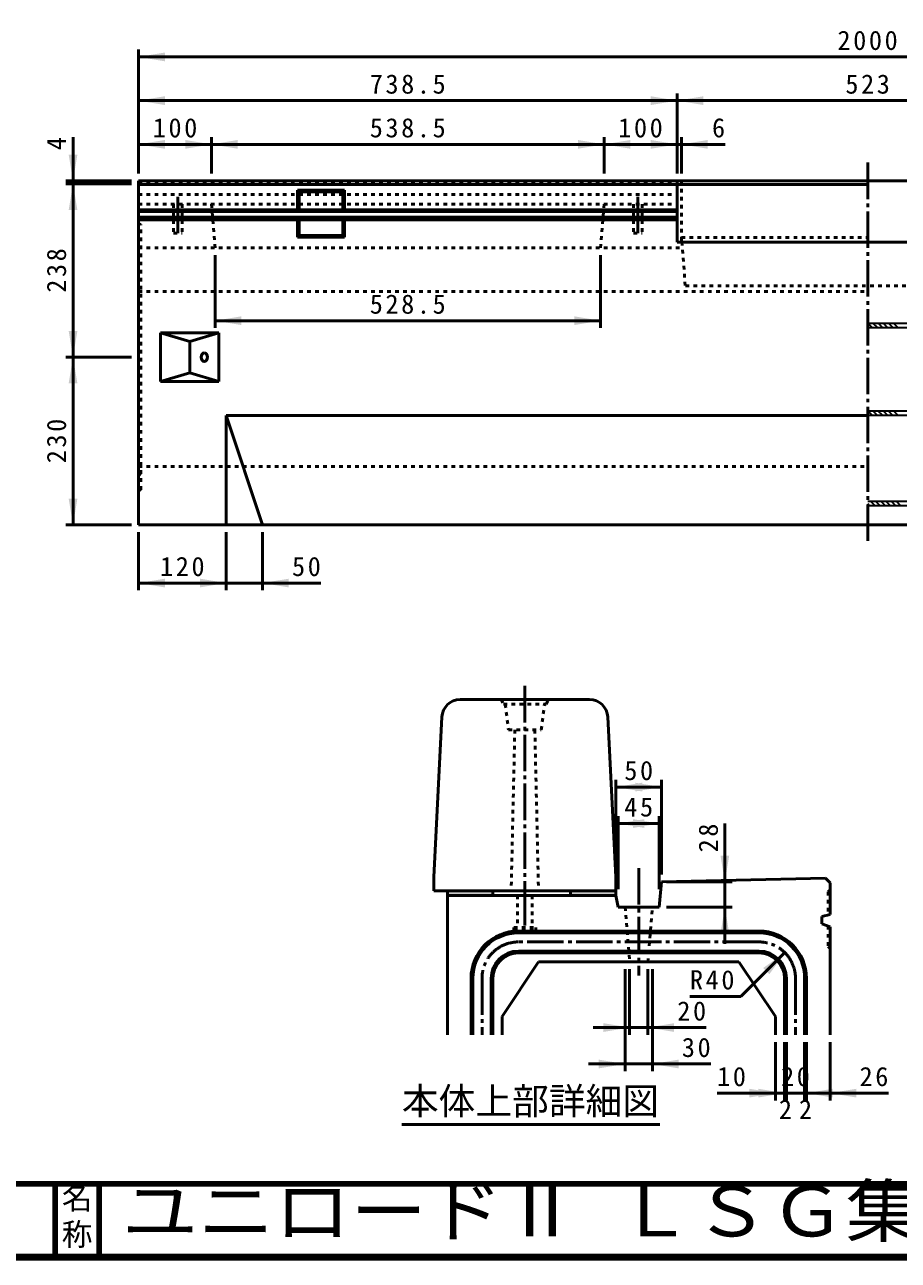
# Model space of a CAD drawing. Units: millimetres, scale not verified. Extents: x 100 to 4105, y 100 to 2870.
# Drawn here: x 1778 to 2976, y 100 to 1796 of the extents above; entities that cross this region are included whole.
import ezdxf
from ezdxf.enums import TextEntityAlignment as Align

# ---------------------------------------------------------------- set-up
doc = ezdxf.new("R2010")
doc.units = ezdxf.units.MM
doc.header["$LTSCALE"] = 5
doc.linetypes.add('USER1', pattern=[13.4, 10, -1.2, 1, -1.2])
doc.linetypes.add('USER2', pattern=[2.2, 1, -1.2])
doc.layers.add('V-nasSTD', color=7, linetype='Continuous', lineweight=50)
doc.styles.add('ＭＳ ゴシック', font='')
doc.styles.get('ＭＳ ゴシック').set_extended_font_data('MS Gothic')

msp = doc.modelspace()

# ---------------------------------------------------------------- hatches: boundary and pattern name
at = {"layer": 'V-nasSTD'}
for points in [[(1970.35, 1757.38), (1934.35, 1751.38), (1970.35, 1745.38)], [(1970.35, 1697.38), (1934.35, 1691.38), (1970.35, 1685.38)], [(2636.85, 1685.38), (2672.85, 1691.38), (2636.85, 1697.38)], [(2708.85, 1697.38), (2672.85, 1691.38), (2708.85, 1685.38)], [(1970.35, 1637.38), (1934.35, 1631.38), (1970.35, 1625.38)], [(1998.35, 1625.38), (2034.35, 1631.38), (1998.35, 1637.38)], [(2070.35, 1637.38), (2034.35, 1631.38), (2070.35, 1625.38)], [(2536.85, 1625.38), (2572.85, 1631.38), (2536.85, 1637.38)], [(2608.85, 1637.38), (2572.85, 1631.38), (2608.85, 1625.38)], [(2636.85, 1625.38), (2672.85, 1631.38), (2636.85, 1637.38)], [(2714.85, 1637.38), (2678.85, 1631.38), (2714.85, 1625.38)], [(1838.35, 1617.38), (1844.35, 1581.38), (1850.35, 1617.38)], [(1850.35, 1541.38), (1844.35, 1577.38), (1838.35, 1541.38)], [(2075.35, 1395.38), (2039.35, 1389.38), (2075.35, 1383.38)], [(2531.85, 1383.38), (2567.85, 1389.38), (2531.85, 1395.38)], [(1838.35, 1375.38), (1844.35, 1339.38), (1850.35, 1375.38)], [(1850.35, 1303.38), (1844.35, 1339.38), (1838.35, 1303.38)], [(1838.35, 1145.38), (1844.35, 1109.38), (1850.35, 1145.38)], [(1970.35, 1035.38), (1934.35, 1029.38), (1970.35, 1023.38)], [(2018.35, 1023.38), (2054.35, 1029.38), (2018.35, 1035.38)], [(2140.35, 1035.38), (2104.35, 1029.38), (2140.35, 1023.38)], [(2625.086, 755.376), (2589.086, 749.376), (2625.086, 743.376)], [(2615.586, 743.376), (2651.586, 749.376), (2615.586, 755.376)], [(2628.211, 705.376), (2592.211, 699.376), (2628.211, 693.376)], [(2612.461, 693.376), (2648.461, 699.376), (2612.461, 705.376)], [(2744.461, 655.376), (2738.461, 619.376), (2732.461, 655.376)], [(2420.336, 600.626), (2420.336, 606.876), (2357.836, 606.876), (2357.836, 600.626)], [(2589.086, 600.626), (2589.086, 606.876), (2526.586, 606.876), (2526.586, 600.626)], [(2744.461, 548.376), (2738.461, 584.376), (2732.461, 548.376)], [(2799.478, 492.533), (2820.691, 522.231), (2790.993, 501.018)], [(2571.836, 413.376), (2607.836, 419.376), (2571.836, 425.376)], [(2668.836, 425.376), (2632.836, 419.376), (2668.836, 413.376)], [(2565.586, 363.376), (2601.586, 369.376), (2565.586, 375.376)], [(2675.086, 375.376), (2639.086, 369.376), (2675.086, 363.376)], [(2771.836, 323.376), (2807.836, 329.376), (2771.836, 335.376)], [(2784.336, 323.376), (2820.336, 329.376), (2784.336, 335.376)], [(2886.336, 335.376), (2850.336, 329.376), (2886.336, 323.376)], [(2918.836, 335.376), (2882.836, 329.376), (2918.836, 323.376)]]:
    msp.add_hatch(color=256, dxfattribs=at).paths.add_polyline_path(points)

# ---------------------------------------------------------------- linework, layer by layer
for p, q in [((1934.35, 1591.38), (1934.35, 1761.38)), ((1934.35, 1751.38), (3934.35, 1751.38)), ((2672.85, 1591.38), (2672.85, 1701.38)), ((1934.35, 1691.38), (2672.85, 1691.38)), ((2672.85, 1691.38), (3195.85, 1691.38)), ((1844.35, 1641.38), (1844.35, 1581.38)), ((1934.35, 1631.38), (2034.35, 1631.38)), ((2034.35, 1591.38), (2034.35, 1641.38)), ((2034.35, 1631.38), (2572.85, 1631.38)), ((2572.85, 1591.38), (2572.85, 1641.38)), ((2572.85, 1631.38), (2672.85, 1631.38)), ((2672.85, 1631.38), (2678.85, 1631.38)), ((2678.85, 1591.38), (2678.85, 1641.38)), ((2738.85, 1631.38), (2678.85, 1631.38)), ((1924.35, 1581.38), (1834.35, 1581.38)), ((1924.35, 1577.38), (1834.35, 1577.38)), ((1844.35, 1577.38), (1844.35, 1581.38)), ((1844.35, 1339.38), (1844.35, 1577.38)), ((1934.35, 1581.38), (1934.35, 1109.38)), ((1934.35, 1581.38), (2672.85, 1581.38)), ((2672.85, 1581.38), (2672.85, 1497.38)), ((2672.85, 1581.38), (3195.85, 1581.38)), ((1934.35, 1576.38), (2672.85, 1576.38)), ((2152.05, 1568.68), (2216.65, 1568.68)), ((2152.05, 1568.68), (2154.35, 1566.38)), ((2152.05, 1568.68), (2152.05, 1541.395)), ((2154.35, 1566.38), (2214.35, 1566.38)), ((2154.35, 1566.38), (2154.35, 1541.395)), ((2214.35, 1566.38), (2216.65, 1568.68)), ((2214.35, 1566.38), (2214.35, 1541.395)), ((2216.65, 1568.68), (2216.65, 1541.395)), ((2672.85, 1576.38), (2934.35, 1576.38)), ((1934.35, 1541.395), (2672.85, 1541.395)), ((1934.35, 1539.38), (2672.85, 1539.38)), ((1934.35, 1531.38), (2672.85, 1531.38)), ((1934.35, 1528.022), (2672.85, 1528.022)), ((2152.05, 1528.022), (2152.05, 1504.08)), ((2154.35, 1528.022), (2154.35, 1506.38)), ((2214.35, 1528.022), (2214.35, 1506.38)), ((2216.65, 1528.022), (2216.65, 1504.08)), ((2152.05, 1504.08), (2154.35, 1506.38)), ((2152.05, 1504.08), (2216.65, 1504.08)), ((2154.35, 1506.38), (2214.35, 1506.38)), ((2214.35, 1506.38), (2216.65, 1504.08)), ((2672.85, 1497.38), (3195.85, 1497.38)), ((2039.35, 1479.38), (2039.35, 1379.38)), ((2567.85, 1479.38), (2567.85, 1379.38)), ((2039.35, 1389.38), (2567.85, 1389.38)), ((1964.35, 1372.88), (1964.35, 1305.88)), ((1964.35, 1372.88), (2044.35, 1372.88)), ((1964.35, 1372.88), (2004.35, 1360.88)), ((2004.35, 1360.88), (2044.35, 1372.88)), ((2004.35, 1360.88), (2004.35, 1317.88)), ((2044.35, 1372.88), (2044.35, 1305.88)), ((1924.35, 1339.38), (1834.35, 1339.38)), ((1844.35, 1109.38), (1844.35, 1339.38)), ((1964.35, 1305.88), (2004.35, 1317.88)), ((1964.35, 1305.88), (2044.35, 1305.88)), ((2004.35, 1317.88), (2044.35, 1305.88)), ((2054.35, 1259.38), (2054.35, 1109.38)), ((2054.35, 1259.38), (2104.35, 1109.38)), ((2054.35, 1259.38), (2934.35, 1259.38)), ((1924.35, 1109.38), (1834.35, 1109.38)), ((1934.35, 1109.38), (3934.35, 1109.38)), ((1934.35, 1099.38), (1934.35, 1019.38)), ((2054.35, 1099.38), (2054.35, 1019.38)), ((2104.35, 1099.38), (2104.35, 1019.38)), ((1934.35, 1029.38), (2054.35, 1029.38)), ((2054.35, 1029.38), (2104.35, 1029.38)), ((2184.35, 1029.38), (2104.35, 1029.38)), ((2375.337, 869.376), (2552.835, 869.376)), ((2350.37, 845.657), (2339.086, 625.626)), ((2589.086, 625.626), (2577.802, 845.657)), ((2589.086, 629.376), (2589.086, 759.376)), ((2589.086, 629.376), (2589.086, 759.376)), ((2589.086, 749.376), (2651.586, 749.376)), ((2651.586, 629.376), (2651.586, 759.376)), ((2592.211, 609.376), (2592.211, 709.376)), ((2592.211, 699.376), (2648.461, 699.376)), ((2648.461, 609.376), (2648.461, 709.376)), ((2738.461, 699.376), (2738.461, 619.376)), ((2339.086, 625.626), (2339.086, 606.876)), ((2589.086, 625.626), (2589.086, 606.876)), ((2651.586, 619.376), (2648.461, 584.376)), ((2651.586, 619.376), (2876.586, 624.376)), ((2658.461, 619.376), (2748.461, 619.376)), ((2738.461, 584.376), (2738.461, 619.376)), ((2876.586, 624.376), (2882.836, 618.126)), ((2882.836, 574.395), (2882.836, 618.126)), ((2339.086, 606.876), (2589.086, 606.876)), ((2357.836, 606.876), (2357.836, 600.626)), ((2357.836, 600.626), (2589.086, 600.626)), ((2357.836, 600.626), (2357.836, 409.376)), ((2420.336, 606.876), (2420.336, 600.626)), ((2526.586, 606.876), (2526.586, 600.626)), ((2589.086, 606.876), (2589.086, 600.626)), ((2589.086, 600.626), (2592.211, 584.376)), ((2592.211, 584.376), (2648.461, 584.376)), ((2658.461, 584.376), (2748.461, 584.376)), ((2738.461, 534.376), (2738.461, 584.376)), ((2871.586, 571.876), (2882.836, 574.395)), ((2871.586, 561.876), (2871.586, 571.876)), ((2871.586, 561.876), (2882.836, 557.678)), ((2785.336, 551.876), (2455.336, 551.876)), ((2785.336, 549.376), (2455.336, 549.376)), ((2882.836, 557.678), (2882.836, 409.376)), ((2482.836, 509.376), (2432.836, 434.376)), ((2785.336, 524.376), (2455.336, 524.376)), ((2785.336, 521.876), (2455.336, 521.876)), ((2482.836, 509.376), (2757.836, 509.376)), ((2757.836, 509.376), (2807.836, 434.376)), ((2760.587, 462.127), (2820.691, 522.231)), ((2601.586, 499.376), (2601.586, 359.376)), ((2607.836, 499.376), (2607.836, 409.376)), ((2632.836, 499.376), (2632.836, 409.376)), ((2639.086, 499.376), (2639.086, 359.376)), ((2390.336, 486.876), (2390.336, 409.376)), ((2392.836, 486.876), (2392.836, 409.376)), ((2417.836, 486.876), (2417.836, 409.376)), ((2420.336, 486.876), (2420.336, 409.376)), ((2820.336, 409.376), (2820.336, 486.876)), ((2822.836, 486.876), (2822.836, 409.376)), ((2847.836, 486.876), (2847.836, 409.376)), ((2850.336, 409.376), (2850.336, 486.876)), ((2760.587, 462.127), (2690.587, 462.127)), ((2432.836, 434.376), (2432.836, 409.376)), ((2807.836, 434.376), (2807.836, 409.376)), ((2557.836, 419.376), (2607.836, 419.376)), ((2607.836, 419.376), (2632.836, 419.376)), ((2712.836, 419.376), (2632.836, 419.376)), ((2807.836, 399.376), (2807.836, 319.376)), ((2820.336, 399.376), (2820.336, 319.376)), ((2822.836, 399.376), (2822.836, 319.376)), ((2847.836, 399.376), (2847.836, 319.376)), ((2850.336, 399.376), (2850.336, 319.376)), ((2882.836, 399.376), (2882.836, 319.376)), ((2551.586, 369.376), (2601.586, 369.376)), ((2601.586, 369.376), (2639.086, 369.376)), ((2719.086, 369.376), (2639.086, 369.376)), ((2727.836, 329.376), (2807.836, 329.376)), ((2807.836, 329.376), (2820.336, 329.376)), ((2820.336, 329.376), (2822.836, 329.376)), ((2822.836, 329.376), (2847.836, 329.376)), ((2847.836, 329.376), (2850.336, 329.376)), ((2850.336, 329.376), (2882.836, 329.376)), ((2962.836, 329.376), (2882.836, 329.376)), ((2295.368, 286.542), (2649.377, 286.542))]:
    msp.add_line(p, q, dxfattribs=at)
at = {"layer": 'V-nasSTD', "linetype": 'USER1'}
for p, q in [((2934.35, 1606.38), (2934.35, 1084.38)), ((1988.05, 1559.38), (1988.05, 1509.38)), ((2619.15, 1559.38), (2619.15, 1509.38)), ((2464.086, 888.126), (2464.086, 588.126)), ((2620.336, 638.126), (2620.336, 490.626)), ((2464.086, 609.376), (2464.086, 553.126)), ((2785.336, 536.876), (2455.336, 536.876)), ((2405.336, 486.876), (2405.336, 409.376)), ((2835.336, 486.876), (2835.336, 409.376))]:
    msp.add_line(p, q, dxfattribs=at)
at = {"layer": 'V-nasSTD', "linetype": 'USER2'}
for p, q in [((1934.35, 1577.38), (2672.85, 1577.38)), ((2678.85, 1581.38), (2678.85, 1497.38)), ((1934.35, 1562.38), (2672.85, 1562.38)), ((1934.35, 1549.38), (2672.85, 1549.38)), ((1982.05, 1549.38), (1982.05, 1509.38)), ((1994.05, 1549.38), (1994.05, 1509.38)), ((2034.35, 1549.38), (2039.35, 1489.38)), ((2567.85, 1489.38), (2572.85, 1549.38)), ((2613.15, 1549.38), (2613.15, 1509.38)), ((2625.15, 1549.38), (2625.15, 1509.38)), ((1937.35, 1521.38), (1934.35, 1523.38)), ((1937.35, 1157.38), (1937.35, 1521.38)), ((1982.05, 1509.38), (1994.05, 1509.38)), ((2613.15, 1509.38), (2625.15, 1509.38)), ((1934.35, 1499.38), (1937.35, 1501.38)), ((2678.85, 1503.38), (2934.35, 1503.38)), ((2679.55, 1497.38), (2684.109, 1437.269)), ((1934.35, 1489.38), (2680.157, 1489.38)), ((1934.35, 1429.38), (2934.35, 1429.38)), ((3184.591, 1437.269), (2684.109, 1437.269)), ((1934.35, 1189.38), (2934.35, 1189.38)), ((1934.35, 1179.38), (1937.35, 1177.38)), ((1937.35, 1157.38), (1934.35, 1155.38)), ((2431.586, 869.376), (2434.711, 863.126)), ((2493.461, 863.126), (2496.586, 869.376)), ((2434.711, 863.126), (2493.461, 863.126)), ((2437.211, 863.126), (2441.586, 828.126)), ((2486.586, 828.126), (2490.961, 863.126)), ((2441.586, 828.126), (2486.586, 828.126)), ((2450.336, 828.126), (2445.336, 606.876)), ((2477.836, 828.126), (2482.836, 606.876)), ((2454.086, 600.626), (2454.086, 556.876)), ((2474.086, 600.626), (2474.086, 556.876)), ((2879.961, 605.626), (2882.836, 608.501)), ((2879.961, 605.626), (2879.961, 573.751)), ((2601.586, 584.376), (2607.836, 509.376)), ((2632.836, 509.376), (2639.086, 584.376)), ((2449.086, 556.876), (2479.086, 556.876)), ((2449.086, 556.876), (2449.086, 553.126)), ((2449.086, 553.126), (2479.086, 553.126)), ((2479.086, 556.876), (2479.086, 553.126)), ((2879.961, 558.751), (2879.961, 530.626)), ((2879.961, 530.626), (2882.836, 527.751))]:
    msp.add_line(p, q, dxfattribs=at)
at = {"layer": 'V-nasSTD', "lineweight": 35}
for p, q in [((2934.35, 1385.88), (3039.35, 1385.88)), ((2934.35, 1379.88), (3039.35, 1379.88)), ((2934.542, 1385.88), (2940.542, 1379.88)), ((2941.613, 1385.88), (2947.613, 1379.88)), ((2948.684, 1385.88), (2954.684, 1379.88)), ((2955.755, 1385.88), (2961.755, 1379.88)), ((2962.826, 1385.88), (2968.826, 1379.88)), ((2969.897, 1385.88), (2975.897, 1379.88)), ((2934.35, 1265.88), (3039.35, 1265.88)), ((2934.35, 1265.864), (2940.334, 1259.88)), ((2934.35, 1259.88), (3039.35, 1259.88)), ((2941.405, 1265.88), (2947.405, 1259.88)), ((2948.476, 1265.88), (2954.476, 1259.88)), ((2955.547, 1265.88), (2961.547, 1259.88)), ((2962.618, 1265.88), (2968.618, 1259.88)), ((2969.689, 1265.88), (2975.689, 1259.88)), ((2934.35, 1141.88), (3039.35, 1141.88)), ((2934.35, 1138.585), (2937.055, 1135.88)), ((2938.126, 1141.88), (2944.126, 1135.88)), ((2945.197, 1141.88), (2951.197, 1135.88)), ((2952.268, 1141.88), (2958.268, 1135.88)), ((2959.339, 1141.88), (2965.339, 1135.88)), ((2966.41, 1141.88), (2972.41, 1135.88)), ((2973.481, 1141.88), (2979.481, 1135.88)), ((2934.35, 1135.88), (3039.35, 1135.88))]:
    msp.add_line(p, q, dxfattribs=at)
at = {"layer": 'V-nasSTD', "lineweight": 100}
for p, q in [((105, 205), (4100, 205)), ((1820, 205), (1820, 105)), ((1880, 205), (1880, 105)), ((105, 105), (4100, 105))]:
    msp.add_line(p, q, dxfattribs=at)
at = {"layer": 'V-nasSTD', "lineweight": 13}
msp.add_lwpolyline([(100, 100), (100, 2870), (4105, 2870), (4105, 100)], close=True, dxfattribs=at)
at = {"layer": 'V-nasSTD'}
for centre, radius, start, end in [((2375.337, 844.376), 25, 90, 177.06433), ((2552.835, 844.376), 25, 2.93567, 90), ((2455.336, 486.876), 65, 90, 180), ((2455.336, 486.876), 62.5, 90, 180), ((2785.336, 486.876), 65, 0, 90), ((2785.336, 486.876), 62.5, 0, 90), ((2455.336, 486.876), 37.5, 90, 180), ((2455.336, 486.876), 35, 90, 180), ((2785.336, 486.876), 37.5, 0, 90), ((2785.336, 486.876), 35, 0, 90)]:
    msp.add_arc(centre, radius, start, end, dxfattribs=at)
at = {"layer": 'V-nasSTD', "linetype": 'USER1'}
for centre, start, end in [((2455.336, 486.876), 90, 180), ((2785.336, 486.876), 0, 90)]:
    msp.add_arc(centre, 50, start, end, dxfattribs=at)
at = {"layer": 'V-nasSTD'}
msp.add_ellipse((2024.35, 1339.38), major_axis=(0, 6), ratio=0.707107, dxfattribs=at)

# ---------------------------------------------------------------- texts
at = {"layer": 'V-nasSTD', "style": 'ＭＳ ゴシック'}
for s, height, p in [('6', 26.39, (2720.85, 1667.38)), ('本体上部詳細図', 36.95, (2295.368, 336.942)), ('2', 26.39, (2812.586, 320.376)), ('2', 26.39, (2840.086, 320.376)), ('名', 30.79, (1828.982, 200.999)), ('称', 30.79, (1828.976, 151.01))]:
    msp.add_text(s, height=height, dxfattribs=at).set_placement(p, align=Align.TOP_LEFT)
msp.add_text('4', height=26.39, rotation=90, dxfattribs=at).set_placement((1808.35, 1623.38), align=Align.TOP_LEFT)
at = {"layer": 'V-nasSTD', "style": 'ＭＳ ゴシック', "width": 1.1}
msp.add_text('ユニロードⅡ ＬＳＧ集水', height=69.65, dxfattribs=at).set_placement((1911.5, 202.47), align=Align.TOP_LEFT)
at = {"layer": 'V-nasSTD', "char_height": 26.39, "attachment_point": 1, "style": 'ＭＳ ゴシック'}
for s, insert in [('\\T1.2;2000', (2892.95, 1787.38)), ('\\T1.2;738.5', (2251.4, 1727.38)), ('\\T1.2;523', (2903.75, 1727.38)), ('\\T1.2;100', (1953.75, 1667.38)), ('\\T1.2;538.5', (2251.4, 1667.38)), ('\\T1.2;100', (2592.25, 1667.38)), ('\\T1.2;528.5', (2251.4, 1425.38)), ('\\T1.2;120', (1963.75, 1065.38)), ('\\T1.2;50', (2144.75, 1065.377)), ('\\T1.2;50', (2600.536, 785.376)), ('\\T1.2;45', (2600.536, 735.376)), ('\\T1.2;R40', (2690.587, 498.127)), ('\\T1.2;20', (2673.236, 455.376)), ('\\T1.2;30', (2679.486, 405.376)), ('\\T1.2;10', (2727.836, 365.376)), ('\\T1.2;20', (2815.536, 365.376)), ('\\T1.2;26', (2923.236, 365.376))]:
    msp.add_mtext(s, dxfattribs=dict(at, insert=insert))
at = {"layer": 'V-nasSTD', "char_height": 26.39, "attachment_point": 1, "rotation": 90, "style": 'ＭＳ ゴシック'}
for s, insert in [('\\T1.2;238', (1808.35, 1427.78)), ('\\T1.2;230', (1808.35, 1193.78)), ('\\T1.2;28', (2702.461, 659.776))]:
    msp.add_mtext(s, dxfattribs=dict(at, insert=insert))

doc.saveas('drawing.dxf')
